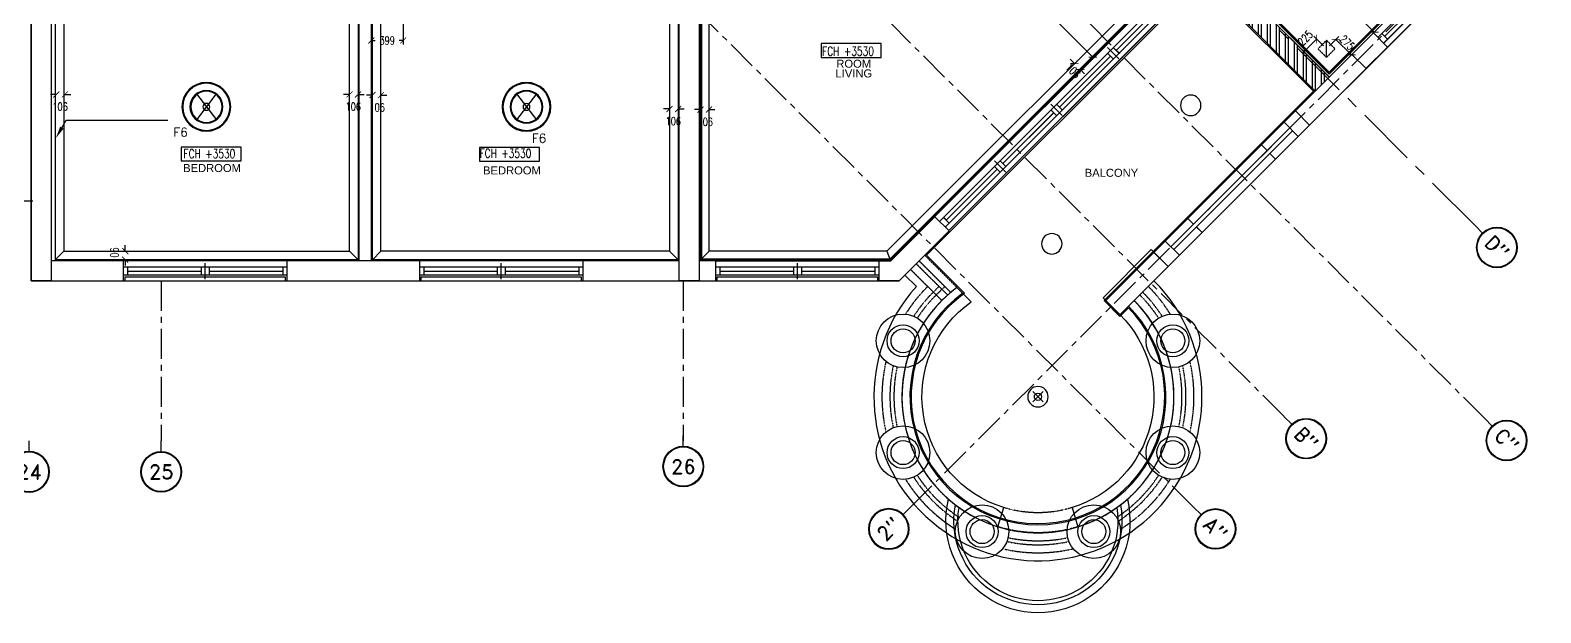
# Model space of a CAD drawing. Header units: millimetres. Extents: x 186805 to 449048, y 2167 to 51540.
# Drawn here: x 295181 to 314061, y 2234 to 9515 of the extents above; entities that cross this region are included whole.
import ezdxf
from ezdxf.enums import TextEntityAlignment as Align

# ---------------------------------------------------------------- set-up
doc = ezdxf.new("R2010")
doc.units = ezdxf.units.MM
for name, pattern in [('BC$0$XR-BAS2-BLOCK-B$1$CENTER', [2, 1.25, -0.25, 0.25, -0.25]), ('CENTER', [2, 1.25, -0.25, 0.25, -0.25]), ('HIDDEN2', [0.1875, 0.125, -0.0625]), ('TYPICAL.FLR HVAC DUCTING_xref(NID-R5-MO)$0$TYPICAL FLR.-HVAC_xref$0$HIDDEN', [0.375, 0.25, -0.125])]:
    doc.linetypes.add(name, pattern=pattern)
doc.layers.get('0').update_dxf_attribs({"linetype": 'CONTINUOUS'})
doc.layers.get('Defpoints').update_dxf_attribs({"linetype": 'CONTINUOUS'})
for name, color, linetype, lineweight in [('0-60x60-C', 3, 'CONTINUOUS', 13), ('BC$0$A-FLOREDGE', 211, 'CONTINUOUS', 5), ('wall', 4, 'CONTINUOUS', 25)]:
    doc.layers.add(name, color=color, linetype=linetype, lineweight=lineweight)
for name, color, linetype in [('0-cornice-C', 3, 'CONTINUOUS'), ('0TG-grid', 9, 'CENTER'), ('0TG-text', 4, 'CONTINUOUS'), ('5 cm Ins.plasticboard', 211, 'CONTINUOUS'), ('A-ABOV', 1, 'HIDDEN2'), ('A-ABOVE DOOR', 1, 'HIDDEN2'), ('A-BALC', 40, 'CONTINUOUS'), ('A-CONC-BLDG', 6, 'CONTINUOUS'), ('A-FLOREDGE', 211, 'CONTINUOUS'), ('A-FLORRAIL', 92, 'CONTINUOUS'), ('A-HATCH', 252, 'CONTINUOUS'), ('A-JOINT', 4, 'CONTINUOUS'), ('a-proj', 40, 'CONTINUOUS'), ('a-wall', 140, 'CONTINUOUS'), ('A-WIND', 4, 'CONTINUOUS'), ('ALAN', 6, 'CONTINUOUS'), ('BC$0$SHORE-AXE$0$A-SYMBOLS', 55, 'CONTINUOUS'), ('BC-TILES', 2, 'CONTINUOUS'), ('dimension', 7, 'CONTINUOUS'), ('E-ARMATUR', 2, 'CONTINUOUS'), ('MEP', 16, 'CONTINUOUS'), ('SHADOW LINE', 151, 'CONTINUOUS'), ('TC-FLOORING', 41, 'CONTINUOUS'), ('TEXT', 3, 'CONTINUOUS'), ('txt1', 4, 'CONTINUOUS')]:
    doc.layers.add(name, color=color, linetype=linetype)
doc.layers.add('D-ACC-150MM THICK', color=97, linetype='CONTINUOUS', true_color=0x309d2a)
doc.styles.add('BC$0$SHORE-AXE$0$ROMAND', font='ROMAND')
doc.styles.add('BW.B$0$SAS', font='sanss___.ttf')
doc.styles.add('ROMANS_075', font='romans.shx', dxfattribs={"width": 0.75})
doc.dimstyles.new('ARCH_1-50B$0', dxfattribs={"dimscale": 1000, "dimtxt": 0.11, "dimasz": 0.075, "dimexe": 0.05, "dimexo": 0.05, "dimgap": 0.055, "dimtad": 0, "dimdec": 0, "dimrnd": 1, "dimzin": 12, "dimdsep": 46, "dimtxsty": 'ROMANS_075', "dimblk1": 'ARCHTICK', "dimblk2": 'ARCHTICK', "dimsah": 1, "dimcen": 0.07, "dimclrd": 9, "dimclre": 9, "dimadec": 0, "dimazin": 0, "dimtfac": 1, "dimtdec": 0, "dimtofl": 0, "dimtmove": 0, "dimatfit": 3, "dimldrblk": 'ARCHTICK', "dimfxl": 0.05, "dimtolj": 1, "dimtzin": 12, "dimarcsym": 0})

# ---------------------------------------------------------------- blocks, each defined once
blk = doc.blocks.new('A$C7C4A1575')
at = {"layer": 'A-ABOV', "color": 8}
for radius in [1700, 1450]:
    blk.add_arc((77277, 46598), radius, 72.8954, 107.1046, dxfattribs=at)
at = {"layer": 'A-ABOVE DOOR', "color": 8, "linetype": 'Continuous'}
for p, q in [((65850, 45150), (67890, 45150)), ((69550, 45150), (71590, 45150)), ((73250, 45150), (75290, 45150)), ((67890, 44900), (65850, 44900)), ((71590, 44900), (69550, 44900)), ((73250, 44900), (75290, 44900)), ((76161, 44526), (79018, 41669)), ((78841, 41493), (75985, 44349)), ((81647, 42228), (82383, 41493)), ((81471, 42051), (82206, 41316))]:
    blk.add_line(p, q, dxfattribs=at)
at = {"layer": 'A-BALC', "color": 8}
for radius, start, end in [(1150, 346.4543, 193.5457), (1050, 349.1091, 190.8909), (1000, 350.484, 189.516)]:
    blk.add_arc((77277, 48148), radius, start, end, dxfattribs=at)
at = {"layer": 'A-CONC-BLDG', "color": 8, "ltscale": 0.5}
for points in [[(76777, 48223), (76851, 47984, 0.623799), (76444, 45411), (76265, 45232, -0.614915)], [(78479, 45396), (78904, 44972), (78692, 44759), (78091, 45361), (78303, 45573, 0.56517), (77704, 47984), (77777, 48223, -0.56517)]]:
    blk.add_lwpolyline(points, format="xyb", close=True, dxfattribs=at)
at = {"layer": 'A-CONC-BLDG', "color": 8}
for points in [[(64695, 41750), (64945, 41750), (64945, 45150), (64695, 45150)], [(72795, 41750), (73045, 41750), (73045, 45150), (72795, 45150)], [(81379, 42497), (81202, 42320), (80495, 43027), (80671, 43204)]]:
    blk.add_lwpolyline(points, close=True, dxfattribs=at)
at = {"layer": 'A-FLORRAIL', "color": 8}
for p, q in [((79045, 44830), (78868, 44653)), ((79222, 44441), (79151, 44371)), ((79328, 44547), (79257, 44477))]:
    blk.add_line(p, q, dxfattribs=at)
for points in [[(76149, 45328), (75757, 44936)], [(76185, 45293), (75792, 44901)], [(80671, 43204), (78904, 44972)], [(80495, 43027), (78727, 44795)], [(80459, 43275), (78974, 44759)], [(80424, 43239), (78939, 44724)], [(80177, 43557), (80247, 43628)], [(80070, 43451), (80141, 43522)], [(80353, 43168), (80530, 43345)]]:
    blk.add_lwpolyline(points, dxfattribs=at)
at = {"layer": 'A-JOINT', "color": 8}
blk.add_lwpolyline([(64945, 40300), (64995, 40300), (64995, 44900)], dxfattribs=at)
at = {"layer": 'a-wall', "color": 8}
for p, q in [((64945, 45150), (65850, 45150)), ((65850, 45150), (65850, 44900)), ((67890, 45150), (69550, 45150)), ((67890, 44900), (67890, 45150)), ((69550, 45150), (69550, 44900)), ((71590, 45150), (73250, 45150)), ((71590, 44900), (71590, 45150)), ((73250, 45150), (73250, 44900)), ((75543, 45150), (75290, 45150)), ((75290, 44900), (75290, 45150)), ((76167, 44526), (75543, 45150)), ((65850, 44900), (64945, 44900)), ((69550, 44900), (67890, 44900)), ((68795, 44900), (68795, 40300)), ((68945, 40300), (68945, 44900)), ((72795, 44900), (71590, 44900)), ((73250, 44900), (73045, 44900)), ((75290, 44900), (75440, 44900)), ((75440, 44900), (75990, 44349)), ((76167, 44526), (75990, 44349)), ((80742, 42780), (79328, 41365)), ((80919, 42603), (78974, 40658)), ((81647, 42228), (81377, 42498)), ((81202, 42320), (81471, 42051)), ((81471, 42051), (81647, 42228))]:
    blk.add_line(p, q, dxfattribs=at)
at = {"layer": 'A-WIND', "color": 8}
for p, q in [((66870, 45130), (66870, 44930)), ((70570, 45130), (70570, 44930)), ((74270, 45130), (74270, 44930)), ((67890, 45080), (65850, 45080)), ((67890, 44980), (65850, 44980)), ((65900, 44980), (65900, 45080)), ((65900, 45030), (66820, 45030)), ((66820, 44980), (66820, 45080)), ((66920, 44980), (66920, 45080)), ((66920, 45030), (67840, 45030)), ((67840, 44980), (67840, 45080)), ((71590, 45080), (69550, 45080)), ((71590, 44980), (69550, 44980)), ((69600, 44980), (69600, 45080)), ((69600, 45030), (70520, 45030)), ((70520, 44980), (70520, 45080)), ((70620, 44980), (70620, 45080)), ((70620, 45030), (71540, 45030)), ((71540, 44980), (71540, 45080)), ((75290, 45080), (73250, 45080)), ((75290, 44980), (73250, 44980)), ((73300, 44980), (73300, 45080)), ((73300, 45030), (74220, 45030)), ((74220, 44980), (74220, 45080)), ((74320, 44980), (74320, 45080)), ((74320, 45030), (75240, 45030)), ((75240, 44980), (75240, 45080)), ((76051, 44402), (78914, 41539)), ((76097, 44356), (76167, 44427)), ((76121, 44473), (78985, 41609)), ((76768, 43755), (76132, 44392)), ((76874, 43791), (76733, 43649)), ((76733, 43720), (76804, 43791)), ((76804, 43649), (76874, 43720)), ((77475, 43048), (76839, 43685)), ((77440, 43013), (77511, 43084)), ((77581, 43084), (77440, 42942)), ((77511, 42942), (77581, 43013)), ((78182, 42341), (77546, 42978)), ((78147, 42306), (78218, 42377)), ((78289, 42377), (78147, 42235)), ((78218, 42235), (78289, 42306)), ((78890, 41634), (78253, 42270)), ((82262, 41372), (81527, 42108)), ((81577, 42058), (81647, 42129)), ((82333, 41443), (81598, 42179)), ((81612, 42094), (81895, 41811))]:
    blk.add_line(p, q, dxfattribs=at)
at = {"layer": 'ALAN', "color": 8}
blk.add_lwpolyline([(63383, 32774), (64695, 34086), (64695, 45150), (65870, 45150), (65870, 45100), (67870, 45100), (67870, 45150), (69570, 45150), (69570, 45100), (71570, 45100), (71570, 45150), (73270, 45150), (73270, 45100), (75270, 45100), (75270, 45150), (75543, 45150), (75686, 45007), (76075, 45396, -2.414214), (78479, 45396), (83783, 40093)], format="xyb", dxfattribs=at)
at = {"layer": 'txt1', "color": 8}
for p, q in [((65078, 43236), (65132, 43142)), ((65078, 43236), (65132, 43142)), ((65132, 43142), (66401, 43142)), ((65132, 43142), (66401, 43142))]:
    blk.add_line(p, q, dxfattribs=at)
blk.add_solid([(65003, 43366), (65100, 43248), (65056, 43223)], dxfattribs=at)
blk.add_solid([(65003, 43366), (65100, 43248), (65056, 43223)], dxfattribs=at)
blk = doc.blocks.new('A$C32DD6ECA')
at = {"layer": '0-60x60-C', "color": 16, "xscale": 0.0418312498368323, "yscale": 0.0418312498368323, "zscale": 0.0418312498368323, "rotation": 180}
blk.add_blockref('A$C7C4A1575', (4397.08, 2202.64), dxfattribs=at)
blk = doc.blocks.new('TW CENTRE')
at = {"layer": 'A-FLOREDGE'}
for p, q in [((-64, 64), (64, -64)), ((64, 64), (-64, -64))]:
    blk.add_line(p, q, dxfattribs=at)
blk.add_circle((0, 0), 45, dxfattribs=at)
blk = doc.blocks.new('AP4')
at = {"layer": 'A-WIND'}
for p, q in [((-4015, -80), (35, -80)), ((-4015, -180), (35, -180)), ((-3950, -80), (-3950, -180)), ((-3050, -130), (-3950, -130)), ((-3050, -80), (-3050, -180)), ((-3000, -230), (-3000, -30)), ((-2950, -80), (-2950, -180)), ((-2050, -130), (-2950, -130)), ((-2050, -80), (-2050, -180)), ((-2000, -230), (-2000, -30)), ((-1950, -80), (-1950, -180)), ((-1050, -130), (-1950, -130)), ((-1050, -80), (-1050, -180)), ((-1000, -230), (-1000, -30)), ((-950, -80), (-950, -180)), ((-50, -130), (-950, -130)), ((-50, -80), (-50, -180))]:
    blk.add_line(p, q, dxfattribs=at)
blk = doc.blocks.new('W1')
at = {"layer": 'A-WIND'}
for p, q in [((-1000, 230), (-1000, 30)), ((-2020, 180), (20, 180)), ((-2020, 80), (20, 80)), ((-1970, 80), (-1970, 180)), ((-1050, 130), (-1970, 130)), ((-1050, 80), (-1050, 180)), ((-950, 80), (-950, 180)), ((-30, 130), (-950, 130)), ((-30, 80), (-30, 180))]:
    blk.add_line(p, q, dxfattribs=at)
blk = doc.blocks.new('W3')
at = {"layer": 'A-WIND'}
for p, q in [((-500, 230), (-500, 30)), ((-1020, 180), (20, 180)), ((-1020, 80), (20, 80)), ((-950, 80), (-950, 180)), ((-550, 130), (-950, 130)), ((-550, 80), (-550, 180)), ((-450, 80), (-450, 180)), ((-50, 130), (-450, 130)), ((-50, 80), (-50, 180))]:
    blk.add_line(p, q, dxfattribs=at)
blk = doc.blocks.new('BC$0$SHORE-AXE$0$A-SYM18')
at = {"color": 0, "linetype": 'ByBlock'}
blk.add_line((0, 266), (0, 0), dxfattribs=at)
for radius in [508, 500, 492]:
    blk.add_circle((0, 774), radius, dxfattribs=at)
at = {"color": 0, "linetype": 'ByBlock', "style": 'BC$0$SHORE-AXE$0$ROMAND'}
blk.add_attdef('AXE_NUMBER', text='', height=360, dxfattribs=at).set_placement((0, 774), align=Align.MIDDLE)
blk = doc.blocks.new('_ArchTick')
at = {"color": 0, "linetype": 'ByBlock', "const_width": 0.15}
blk.add_lwpolyline([(-0.5, -0.5), (0.5, 0.5)], dxfattribs=at)
blk = doc.blocks.new('*D85')
at = {"layer": 'Defpoints', "color": 0, "transparency": 16777216}
for p in [(-565994, -212003), (-564316, -213405), (-564454, -213543)]:
    blk.add_point(p, dxfattribs=at)
at = {"layer": 'dimension', "color": 9, "lineweight": -2, "transparency": 16777216}
for p, q in [((-565958, -211967), (-565821, -211830)), ((-565856, -211865), (-565219, -212503)), ((-564316, -213405), (-564954, -212768)), ((-564418, -213507), (-564281, -213370))]:
    blk.add_line(p, q, dxfattribs=at)
at = {"layer": 'dimension', "color": 9, "lineweight": -2, "transparency": 16777216, "xscale": 75, "yscale": 75, "zscale": 75}
for p, rotation in [((-565856, -211865), 135.0000000000303), ((-564316, -213405), 315.0000000000304)]:
    blk.add_blockref('_ArchTick', p, dxfattribs=dict(at, rotation=rotation))
at = {"layer": 'dimension', "color": 0, "transparency": 16777216, "insert": (-565086, -212635), "char_height": 100, "attachment_point": 5, "rotation": 315, "style": 'ROMANS_075'}
blk.add_mtext('\\A1;2178', dxfattribs=at)
blk = doc.blocks.new('*D185')
at = {"layer": 'Defpoints', "color": 0, "transparency": 16777216}
for p in [(-564913, -213613), (-564602, -213690), (-564719, -213808)]:
    blk.add_point(p, dxfattribs=at)
at = {"layer": 'dimension', "color": 9, "lineweight": -2, "transparency": 16777216}
for p, q in [((-564878, -213578), (-564761, -213461)), ((-564796, -213496), (-564602, -213690)), ((-564684, -213772), (-564566, -213655))]:
    blk.add_line(p, q, dxfattribs=at)
at = {"layer": 'dimension', "color": 9, "lineweight": -2, "transparency": 16777216, "xscale": 75, "yscale": 75, "zscale": 75}
for p, rotation in [((-564796, -213496), 135.0000000000043), ((-564602, -213690), 315.0000000000043)]:
    blk.add_blockref('_ArchTick', p, dxfattribs=dict(at, rotation=rotation))
at = {"layer": 'dimension', "color": 0, "transparency": 16777216, "insert": (-564655, -213536), "char_height": 100, "attachment_point": 5, "rotation": 315, "style": 'ROMANS_075'}
blk.add_mtext('\\A1;275', dxfattribs=at)
blk = doc.blocks.new('*D186')
at = {"layer": 'Defpoints', "color": 0, "transparency": 16777216}
for p in [(-565195, -213650), (-564913, -213613), (-565072, -213772)]:
    blk.add_point(p, dxfattribs=at)
at = {"layer": 'dimension', "color": 9, "lineweight": -2, "transparency": 16777216}
for p, q in [((-565036, -213491), (-565195, -213650)), ((-564949, -213578), (-565071, -213455)), ((-565108, -213737), (-565230, -213614))]:
    blk.add_line(p, q, dxfattribs=at)
at = {"layer": 'dimension', "color": 9, "lineweight": -2, "transparency": 16777216, "xscale": 75, "yscale": 75, "zscale": 75}
for p, rotation in [((-565036, -213491), 44.99999999998425), ((-565195, -213650), 224.9999999999843)]:
    blk.add_blockref('_ArchTick', p, dxfattribs=dict(at, rotation=rotation))
at = {"layer": 'dimension', "color": 0, "transparency": 16777216, "insert": (-565179, -213479), "char_height": 100, "attachment_point": 5, "rotation": 45, "style": 'ROMANS_075'}
blk.add_mtext('\\A1;225', dxfattribs=at)
blk = doc.blocks.new('f44')
at = {"layer": 'E-ARMATUR', "color": 16}
blk.add_circle((0, 0), 128, dxfattribs=at)
blk = doc.blocks.new('*D99')
at = {"layer": 'Defpoints', "color": 0, "transparency": 16777216}
for p in [(-577123, -214184), (-577123, -214184), (-577017, -214184)]:
    blk.add_point(p, dxfattribs=at)
at = {"layer": 'dimension', "color": 9, "lineweight": -2, "transparency": 16777216}
for p, q in [((-577123, -214184), (-577198, -214184)), ((-577017, -214184), (-576942, -214184))]:
    blk.add_line(p, q, dxfattribs=at)
at = {"layer": 'dimension', "color": 9, "lineweight": -2, "transparency": 16777216, "xscale": 75, "yscale": 75, "zscale": 75}
blk.add_blockref('_ArchTick', (-577123, -214184), dxfattribs=at)
at = {"layer": 'dimension', "color": 9, "lineweight": -2, "transparency": 16777216, "xscale": 75, "yscale": 75, "zscale": 75, "rotation": 180}
blk.add_blockref('_ArchTick', (-577017, -214184), dxfattribs=at)
at = {"layer": 'dimension', "color": 0, "transparency": 16777216, "insert": (-577077, -214337), "char_height": 100, "attachment_point": 5, "style": 'ROMANS_075'}
blk.add_mtext('\\A1;106', dxfattribs=at)
blk = doc.blocks.new('*D100')
at = {"layer": 'Defpoints', "color": 0, "transparency": 16777216}
for p in [(-579927, -216143), (-579927, -216143), (-579927, -216249)]:
    blk.add_point(p, dxfattribs=at)
at = {"layer": 'dimension', "color": 9, "lineweight": -2, "transparency": 16777216}
for p, q in [((-579927, -216143), (-579927, -216068)), ((-579877, -216143), (-579877, -216143)), ((-579927, -216249), (-579927, -216324)), ((-579877, -216249), (-579877, -216249))]:
    blk.add_line(p, q, dxfattribs=at)
at = {"layer": 'dimension', "color": 9, "lineweight": -2, "transparency": 16777216, "xscale": 75, "yscale": 75, "zscale": 75}
for p, rotation in [((-579927, -216143), 270), ((-579927, -216249), 90)]:
    blk.add_blockref('_ArchTick', p, dxfattribs=dict(at, rotation=rotation))
at = {"layer": 'dimension', "color": 0, "transparency": 16777216, "insert": (-580061, -216192), "char_height": 100, "attachment_point": 5, "rotation": 90, "style": 'ROMANS_075'}
blk.add_mtext('\\A1;106', dxfattribs=at)
blk = doc.blocks.new('*D101')
at = {"layer": 'Defpoints', "color": 0, "transparency": 16777216}
for p in [(-576837, -214192), (-576837, -214192), (-576731, -214192)]:
    blk.add_point(p, dxfattribs=at)
at = {"layer": 'dimension', "color": 9, "lineweight": -2, "transparency": 16777216}
for p, q in [((-576837, -214192), (-576912, -214192)), ((-576731, -214192), (-576656, -214192))]:
    blk.add_line(p, q, dxfattribs=at)
at = {"layer": 'dimension', "color": 9, "lineweight": -2, "transparency": 16777216, "xscale": 75, "yscale": 75, "zscale": 75}
blk.add_blockref('_ArchTick', (-576837, -214192), dxfattribs=at)
at = {"layer": 'dimension', "color": 9, "lineweight": -2, "transparency": 16777216, "xscale": 75, "yscale": 75, "zscale": 75, "rotation": 180}
blk.add_blockref('_ArchTick', (-576731, -214192), dxfattribs=at)
at = {"layer": 'dimension', "color": 0, "transparency": 16777216, "insert": (-576778, -214346), "char_height": 100, "attachment_point": 5, "style": 'ROMANS_075'}
blk.add_mtext('\\A1;106', dxfattribs=at)
blk = doc.blocks.new('*D103')
at = {"layer": 'Defpoints', "color": 0, "transparency": 16777216}
for p in [(-568069, -213804), (-567995, -213880), (-567989, -213874)]:
    blk.add_point(p, dxfattribs=at)
at = {"layer": 'dimension', "color": 9, "lineweight": -2, "transparency": 16777216}
for p, q in [((-568064, -213799), (-568116, -213745)), ((-568034, -213769), (-568028, -213764)), ((-567989, -213874), (-567936, -213928)), ((-567959, -213845), (-567953, -213839))]:
    blk.add_line(p, q, dxfattribs=at)
at = {"layer": 'dimension', "color": 9, "lineweight": -2, "transparency": 16777216, "xscale": 75, "yscale": 75, "zscale": 75}
for p, rotation in [((-568064, -213799), 314.6283433008058), ((-567989, -213874), 134.6283433008058)]:
    blk.add_blockref('_ArchTick', p, dxfattribs=dict(at, rotation=rotation))
at = {"layer": 'dimension', "color": 0, "transparency": 16777216, "insert": (-568081, -213889), "char_height": 100, "attachment_point": 5, "rotation": 314.6283, "style": 'ROMANS_075'}
blk.add_mtext('\\A1;106', dxfattribs=at)
blk = doc.blocks.new('*D107')
at = {"layer": 'Defpoints', "color": 0, "transparency": 16777216}
for p in [(-573123, -214366), (-573123, -214366), (-573017, -214366)]:
    blk.add_point(p, dxfattribs=at)
at = {"layer": 'dimension', "color": 9, "lineweight": -2, "transparency": 16777216}
for p, q in [((-573123, -214366), (-573198, -214366)), ((-573017, -214366), (-572942, -214366))]:
    blk.add_line(p, q, dxfattribs=at)
at = {"layer": 'dimension', "color": 9, "lineweight": -2, "transparency": 16777216, "xscale": 75, "yscale": 75, "zscale": 75}
blk.add_blockref('_ArchTick', (-573123, -214366), dxfattribs=at)
at = {"layer": 'dimension', "color": 9, "lineweight": -2, "transparency": 16777216, "xscale": 75, "yscale": 75, "zscale": 75, "rotation": 180}
blk.add_blockref('_ArchTick', (-573017, -214366), dxfattribs=at)
at = {"layer": 'dimension', "color": 0, "transparency": 16777216, "insert": (-573077, -214518), "char_height": 100, "attachment_point": 5, "style": 'ROMANS_075'}
blk.add_mtext('\\A1;106', dxfattribs=at)
blk = doc.blocks.new('*D108')
at = {"layer": 'Defpoints', "color": 0, "transparency": 16777216}
for p in [(-572737, -214374), (-572737, -214374), (-572631, -214374)]:
    blk.add_point(p, dxfattribs=at)
at = {"layer": 'dimension', "color": 9, "lineweight": -2, "transparency": 16777216}
for p, q in [((-572737, -214374), (-572812, -214374)), ((-572631, -214374), (-572556, -214374))]:
    blk.add_line(p, q, dxfattribs=at)
at = {"layer": 'dimension', "color": 9, "lineweight": -2, "transparency": 16777216, "xscale": 75, "yscale": 75, "zscale": 75}
blk.add_blockref('_ArchTick', (-572737, -214374), dxfattribs=at)
at = {"layer": 'dimension', "color": 9, "lineweight": -2, "transparency": 16777216, "xscale": 75, "yscale": 75, "zscale": 75, "rotation": 180}
blk.add_blockref('_ArchTick', (-572631, -214374), dxfattribs=at)
at = {"layer": 'dimension', "color": 0, "transparency": 16777216, "insert": (-572678, -214527), "char_height": 100, "attachment_point": 5, "style": 'ROMANS_075'}
blk.add_mtext('\\A1;106', dxfattribs=at)
blk = doc.blocks.new('*D119')
at = {"layer": 'Defpoints', "color": 0, "transparency": 16777216}
for p in [(-576852, -212568), (-576453, -212414), (-576453, -213510)]:
    blk.add_point(p, dxfattribs=at)
at = {"layer": 'dimension', "color": 9, "lineweight": -2, "transparency": 16777216}
for p, q in [((-576453, -212464), (-576453, -213560)), ((-576852, -212618), (-576852, -213560)), ((-576852, -213510), (-576802, -213510)), ((-576453, -213510), (-576503, -213510))]:
    blk.add_line(p, q, dxfattribs=at)
at = {"layer": 'dimension', "color": 9, "lineweight": -2, "transparency": 16777216, "xscale": 75, "yscale": 75, "zscale": 75, "rotation": 180}
blk.add_blockref('_ArchTick', (-576852, -213510), dxfattribs=at)
at = {"layer": 'dimension', "color": 9, "lineweight": -2, "transparency": 16777216, "xscale": 75, "yscale": 75, "zscale": 75}
blk.add_blockref('_ArchTick', (-576453, -213510), dxfattribs=at)
at = {"layer": 'dimension', "color": 0, "transparency": 16777216, "insert": (-576653, -213510), "char_height": 100, "attachment_point": 5, "style": 'ROMANS_075'}
blk.add_mtext('\\A1;399', dxfattribs=at)
blk = doc.blocks.new('*D201')
at = {"layer": 'Defpoints', "color": 0, "transparency": 16777216}
for p in [(-580787, -214184), (-580787, -214184), (-580681, -214184)]:
    blk.add_point(p, dxfattribs=at)
at = {"layer": 'dimension', "color": 9, "lineweight": -2, "transparency": 16777216}
for p, q in [((-580787, -214184), (-580862, -214184)), ((-580681, -214184), (-580606, -214184))]:
    blk.add_line(p, q, dxfattribs=at)
at = {"layer": 'dimension', "color": 9, "lineweight": -2, "transparency": 16777216, "xscale": 75, "yscale": 75, "zscale": 75}
blk.add_blockref('_ArchTick', (-580787, -214184), dxfattribs=at)
at = {"layer": 'dimension', "color": 9, "lineweight": -2, "transparency": 16777216, "xscale": 75, "yscale": 75, "zscale": 75, "rotation": 180}
blk.add_blockref('_ArchTick', (-580681, -214184), dxfattribs=at)
at = {"layer": 'dimension', "color": 0, "transparency": 16777216, "insert": (-580741, -214337), "char_height": 100, "attachment_point": 5, "style": 'ROMANS_075'}
blk.add_mtext('\\A1;106', dxfattribs=at)
blk = doc.blocks.new('F66')
at = {"layer": 'E-ARMATUR'}
h = blk.add_hatch(color=16, dxfattribs=at)
h.paths.add_polyline_path([(-295, 0, -0.414214), (0, 295), (0, 305, 0.414214), (-305, 0, 0.414214), (0, -305), (0, -295, -0.414214)])
h.paths.add_polyline_path([(-195, 0, -0.414214), (0, 195), (0, 205, 0.414214), (-205, 0, 0.414214), (0, -205), (0, -195, -0.414214)], flags=17)
h = blk.add_hatch(color=16, dxfattribs=at)
h.paths.add_polyline_path([(195, 0), (205, 0, 0.414214), (0, 205), (0, 195, -0.414214)], flags=17)
h.paths.add_polyline_path([(295, 0), (305, 0, 0.414214), (0, 305), (0, 295, -0.414214)])
h = blk.add_hatch(color=16, dxfattribs=at)
h.paths.add_polyline_path([(205, 0), (195, 0, -0.414214), (0, -195), (0, -205, 0.414214)])
h.paths.add_polyline_path([(305, 0), (295, 0, -0.414214), (0, -295), (0, -305, 0.414214)])
at = {"layer": 'E-ARMATUR', "color": 16}
for p, q in [((124, -163), (-125, 162)), ((-125, -162), (125, 162))]:
    blk.add_line(p, q, dxfattribs=at)
for radius in [305, 295, 205, 195, 43.2]:
    blk.add_circle((0, 0), radius, dxfattribs=at)
blk = doc.blocks.new('*D237')
at = {"layer": '0TG-text', "color": 9, "lineweight": -2, "transparency": 16777216}
for p, q in [((-570500, -212080), (-569950, -211530)), ((-569986, -211566), (-569052, -212499)), ((-567833, -213719), (-568766, -212785)), ((-568347, -214233), (-567798, -213683))]:
    blk.add_line(p, q, dxfattribs=at)
at = {"layer": 'Defpoints', "color": 0, "transparency": 16777216}
for p in [(-570535, -212116), (-567833, -213719), (-568383, -214268)]:
    blk.add_point(p, dxfattribs=at)
at = {"layer": '0TG-text', "color": 9, "lineweight": -2, "transparency": 16777216, "xscale": 75, "yscale": 75, "zscale": 75}
for p, rotation in [((-569986, -211566), 134.9999999999996), ((-567833, -213719), 314.9999999999996)]:
    blk.add_blockref('_ArchTick', p, dxfattribs=dict(at, rotation=rotation))
at = {"layer": '0TG-text', "color": 0, "transparency": 16777216, "insert": (-568909, -212642), "char_height": 110, "attachment_point": 5, "rotation": 315, "style": 'ROMANS_075'}
blk.add_mtext('\\A1;3044', dxfattribs=at)
blk = doc.blocks.new('A$C35C014DB')
h = blk.add_hatch()
h.set_pattern_fill('ANSI32', color=8, scale=300, angle=45, style=0)
h.set_pattern_definition([(270, (-1113830.39, -68292.97), (-112.5, -2e-14), []), (270, (-1113792.89, -68330.47), (-112.5, -2e-14), [])])
h.paths.add_polyline_path([(16842.4, 6045.2), (16807.1, 6009.8), (14844.9, 7972), (14880.2, 8007.4)])
h.paths.add_polyline_path([(14947.4, 6978.5), (14770.6, 7155.3), (15074.7, 7459.4), (14703.4, 7830.6), (14844.9, 7972), (16807.1, 6009.8), (16665.7, 5868.4), (15251.4, 7282.6)])
at = {"color": 9}
for points in [[(8983.6, 7278.4), (8983.6, 3762.9), (11357, 3762.9), (15053.5, 7459.4)], [(3203.6, 7582.9), (3383.6, 7582.9), (3383.6, 8332.9), (4703.6, 8332.9), (4703.6, 3762.9), (918.6, 3762.9), (918.6, 3762.9)], [(8424.5, 7582.9), (8703.6, 7303.9), (8703.6, 3762.9), (4883.6, 3762.9), (4883.6, 8332.9), (6053.6, 8332.9), (6053.6, 7582.9), (6233.6, 7582.9), (6233.6, 7582.9)]]:
    blk.add_lwpolyline(points, dxfattribs=at)
at = {"layer": '0-cornice-C', "color": 1}
for p, q in [((1024.6, 3868.9), (918.6, 3762.9)), ((4597.6, 3868.9), (4703.6, 3762.9)), ((4989.6, 3868.9), (4883.6, 3762.9)), ((8597.6, 3868.9), (8703.6, 3762.9)), ((9089.6, 3868.9), (8983.6, 3762.9)), ((11310.9, 3868.9), (11354.8, 3762.9))]:
    blk.add_line(p, q, dxfattribs=at)
for points in [[(7899, 8512.9), (10874.5, 11488.5), (14903.5, 7459.4), (11310.9, 3868.9), (9089.6, 3868.9), (9089.6, 7322.3)], [(1024.6, 3868.9), (4597.6, 3868.9), (4597.6, 7476.9), (1024.6, 7476.9)], [(8597.6, 7260), (8597.6, 3868.9), (4989.6, 3868.9), (4989.6, 7476.9), (8380.6, 7476.9)]]:
    blk.add_lwpolyline(points, close=True, dxfattribs=at)
at = {"layer": '0TG-grid', "linetype": 'BC$0$XR-BAS2-BLOCK-B$1$CENTER', "ltscale": 600}
blk.add_line((18663.2, 4189), (9081.9, 13770.3), dxfattribs=at)
at = {"layer": '0TG-grid', "linetype": 'BC$0$XR-BAS2-BLOCK-B$1$CENTER', "ltscale": 300}
for p, q in [((16276.8, 1802.5), (5599.4, 12479.8)), ((18784.4, 1777.5), (8107.1, 12454.8)), ((15145.4, 671.1), (4468.1, 11348.5)), ((11609.8, 671.1), (22039.7, 11101)), ((2243.6, 3497.9), (2243.6, 1497.9)), ((8768.6, 3497.9), (8768.6, 1497.9))]:
    blk.add_line(p, q, dxfattribs=at)
at = {"layer": '5 cm Ins.plasticboard'}
blk.add_lwpolyline([(868.6, 8347.9), (918.6, 8347.9), (918.6, 3747.9)], dxfattribs=at)
at = {"layer": 'A-ABOV'}
for p, q in [((12188.6, 3415.8), (11786.6, 3817.8)), ((11822, 3428.9), (11609.8, 3641)), ((11965.3, 3426.9), (11680.6, 3711.7)), ((12038.5, 3424.4), (11715.9, 3747.1))]:
    blk.add_line(p, q, dxfattribs=at)
for points in [[(11546.3, 1018.1, 0.1143732), (12168.9, 395.4)], [(12760.5, 150.4, 0.1143732), (13641.1, 150.4)]]:
    blk.add_lwpolyline(points, format="xyb", dxfattribs=at)
for radius, start, end in [(1950, 135, 148.0495), (1850, 131.90142, 147.06873), (1800, 130.21981, 146.92443), (1700, 126.54348, 147.37674), (1950, 31.9505, 45), (1700, 32.62326, 45), (1800, 33.07557, 45), (1850, 32.93127, 45), (1950, 166.9505, 193.0495), (1950, 346.9505, 13.0495), (1850, 167.93127, 192.06873), (1800, 168.07557, 191.92443), (1700, 167.62326, 192.37674), (1700, 347.62326, 12.37674), (1800, 348.07557, 11.92443), (1850, 347.93127, 12.06873), (1700, 212.62326, 237.37674), (1700, 302.62326, 327.37674), (1950, 211.9505, 238.0495), (1850, 212.93127, 237.06873), (1800, 213.07557, 236.92443), (1800, 303.07557, 326.92443), (1850, 302.93127, 327.06873), (1950, 301.9505, 328.0495), (1700, 257.62326, 282.37674), (1850, 257.93127, 282.06873), (1800, 258.07557, 281.92443), (1950, 256.9505, 283.0495)]:
    blk.add_arc((13200.8, 2050), radius, start, end, dxfattribs=at)
at = {"layer": 'A-ABOVE DOOR', "linetype": 'Continuous'}
for p, q in [((17394, 6596.7), (18129.4, 7332.1)), ((14764.8, 7155.3), (11908.1, 4298.6)), ((17570.8, 6419.9), (18306.1, 7155.3)), ((12084.8, 4121.8), (14941.6, 6978.5)), ((3813.6, 3747.9), (1773.6, 3747.9)), ((7513.6, 3747.9), (5473.6, 3747.9)), ((9173.6, 3747.9), (11213.6, 3747.9)), ((1773.6, 3497.9), (3813.6, 3497.9)), ((5473.6, 3497.9), (7513.6, 3497.9)), ((9173.6, 3497.9), (11213.6, 3497.9))]:
    blk.add_line(p, q, dxfattribs=at)
at = {"layer": 'A-CONC-BLDG'}
for points in [[(618.6, 6897.9), (868.6, 6897.9), (868.6, 3497.9), (618.6, 3497.9)], [(8718.6, 6897.9), (8968.6, 6897.9), (8968.6, 3497.9), (8718.6, 3497.9)], [(17302.1, 6151.2), (17125.3, 6328), (16418.2, 5620.9), (16594.9, 5444.1)], [(14827.2, 3676.3), (14650.4, 3853.1), (14049.4, 3252.1), (14226.1, 3075.3)]]:
    blk.add_lwpolyline(points, close=True, dxfattribs=at)
for centre in [(11514.8, 2748.4), (14886.9, 2748.4), (11514.8, 1351.6), (14886.9, 1351.6), (12502.4, 363.9), (13899.2, 363.9)]:
    blk.add_circle(centre, 150, dxfattribs=at)
at = {"layer": 'A-FLORRAIL'}
for p, q in [((15145.4, 4206.7), (15074.7, 4277.4)), ((15251.4, 4100.6), (15180.7, 4171.3)), ((14968.6, 3817.8), (14791.8, 3994.5))]:
    blk.add_line(p, q, dxfattribs=at)
for points in [[(16418.2, 5620.9), (14650.4, 3853.1)], [(16276.8, 5479.5), (16453.5, 5302.7)], [(16594.9, 5444.1), (14827.2, 3676.3)], [(16347.5, 5408.8), (14862.5, 3923.8)], [(16382.8, 5373.4), (14897.9, 3888.5)], [(15993.9, 5196.6), (16064.6, 5125.9)], [(16100, 5090.6), (16170.7, 5019.8)]]:
    blk.add_lwpolyline(points, dxfattribs=at)
at = {"layer": 'A-HATCH'}
blk.add_line((618.6, 3497.9), (868.6, 3497.9), dxfattribs=at)
at = {"layer": 'a-proj'}
blk.add_line((11682.3, 3427.1), (11539.1, 3570.3), dxfattribs=at)
for centre, radius in [((11514.8, 2748.4), 335), ((14886.9, 2748.4), 335), ((11514.8, 2748.4), 200), ((14886.9, 2748.4), 200), ((11514.8, 1351.6), 335), ((11514.8, 1351.6), 200), ((14886.9, 1351.6), 335), ((14886.9, 1351.6), 200), ((12502.4, 363.9), 335), ((13899.2, 363.9), 335), ((12502.4, 363.9), 200), ((13899.2, 363.9), 200)]:
    blk.add_circle(centre, radius, dxfattribs=at)
for radius, start in [(2050, 137.79603), (1600, 126.0107)]:
    blk.add_arc((13200.8, 2050), radius, start, 45, dxfattribs=at)
at = {"layer": 'BC$0$A-FLOREDGE'}
for p, q in [((16418.2, 5620.9), (16276.8, 5479.5)), ((16276.8, 5479.5), (16453.5, 5302.7))]:
    blk.add_line(p, q, dxfattribs=at)
at = {"layer": 'BC-TILES', "color": 71}
blk.add_lwpolyline([(16842.4, 6081.9), (18149.2, 7388.7), (16876.4, 8661.4), (17371.4, 9156.4), (15055.8, 11471.9), (14774.3, 11471.9), (13997.2, 10694.9), (14669, 10023.2), (14561.5, 9915.7), (13889.7, 10587.4), (13254.8, 9952.4), (14562, 8645.2), (14703.4, 8786.6), (15199.8, 8290.2), (14917, 8007.4)], close=True, dxfattribs=at)
at = {"layer": 'BC-TILES'}
blk.add_lwpolyline([(16842.4, 6087.6), (18143.5, 7388.7), (16870.7, 8661.4), (17365.7, 9156.4), (15054.2, 11467.9), (14775.9, 11467.9), (14002.9, 10694.9), (14674.7, 10023.2), (14561.5, 9910), (13889.7, 10581.8), (13260.4, 9952.4), (14562, 8650.8), (14703.4, 8792.3), (15205.5, 8290.2), (14922.6, 8007.4)], close=True, dxfattribs=at)
at = {"layer": 'D-ACC-150MM THICK'}
blk.add_line((4868.6, 3747.9), (4718.6, 3747.9), dxfattribs=at)
at = {"layer": 'MEP', "linetype": 'TYPICAL.FLR HVAC DUCTING_xref(NID-R5-MO)$0$TYPICAL FLR.-HVAC_xref$0$HIDDEN', "ltscale": 0.5}
blk.add_line((16807.1, 6292.6), (16807.1, 6504.8), dxfattribs=at)
blk.add_lwpolyline([(16807.1, 6504.8), (16701, 6398.7), (16807.1, 6292.6), (16913.1, 6398.7)], close=True, dxfattribs=at)
at = {"layer": 'SHADOW LINE'}
blk.add_lwpolyline([(8995.6, 7283.4), (8995.6, 3774.9), (11352.1, 3774.9), (15036.5, 7459.4)], dxfattribs=at)
blk.add_lwpolyline([(16842.4, 6104.5), (18126.5, 7388.7), (16853.8, 8661.4), (17348.7, 9156.4), (15049.2, 11455.9), (14780.9, 11455.9), (14019.9, 10694.9), (14691.6, 10023.2), (14561.5, 9893), (13889.7, 10564.8), (13277.4, 9952.4), (14562, 8667.8), (14703.4, 8809.2), (15222.5, 8290.2), (14939.6, 8007.4)], close=True, dxfattribs=at)
at = {"layer": 'TC-FLOORING', "color": 254, "ltscale": 0.24}
for p in [(11807.8, 3817.8), (16644.4, 5868.4)]:
    blk.add_line(p, (15251.4, 7261.4), dxfattribs=at)
for points in [[(16644.4, 5868.4), (14028.2, 3252.1), (14226.1, 3054.1), (14332.2, 3160.1)], [(12283.2, 3342.4), (11807.8, 3817.8)]]:
    blk.add_lwpolyline(points, dxfattribs=at)
blk.add_arc((13200.8, 2050), 1585, 125.37538, 44.45776, dxfattribs=at)
at = {"layer": 'TEXT', "color": 4}
for points in [[(10490.8, 6291.2), (11243.3, 6291.2), (11243.3, 6462.9), (10490.8, 6462.9)], [(2491.5, 4996.5), (3244, 4996.5), (3244, 5168.3), (2491.5, 5168.3)], [(6219.4, 4993.9), (6971.9, 4993.9), (6971.9, 5165.7), (6219.4, 5165.7)]]:
    blk.add_lwpolyline(points, close=True, dxfattribs=at)
at = {"layer": 'wall'}
for p, q in [((4718.6, 3747.9), (4718.6, 8347.9)), ((4868.6, 8347.9), (4868.6, 3747.9)), ((16842.4, 6045.2), (14880.2, 8007.4)), ((16665.7, 5868.4), (15251.4, 7282.6)), ((17125.3, 6328), (17394, 6596.7)), ((17570.8, 6419.9), (17300.4, 6149.6)), ((17394, 6596.7), (17570.8, 6419.9)), ((11363.3, 3747.9), (11913.9, 4298.6)), ((12090.7, 4121.8), (11913.9, 4298.6)), ((12090.7, 4121.8), (11466.8, 3497.9)), ((1773.6, 3747.9), (868.6, 3747.9)), ((1773.6, 3497.9), (1773.6, 3747.9)), ((5473.6, 3747.9), (3813.6, 3747.9)), ((3813.6, 3747.9), (3813.6, 3497.9)), ((5473.6, 3497.9), (5473.6, 3747.9)), ((8718.6, 3747.9), (7513.6, 3747.9)), ((7513.6, 3747.9), (7513.6, 3497.9)), ((9173.6, 3747.9), (8968.6, 3747.9)), ((9173.6, 3497.9), (9173.6, 3747.9)), ((11213.6, 3747.9), (11363.3, 3747.9)), ((11213.6, 3747.9), (11213.6, 3497.9)), ((868.6, 3497.9), (1773.6, 3497.9)), ((3813.6, 3497.9), (5473.6, 3497.9)), ((7513.6, 3497.9), (9173.6, 3497.9)), ((11466.8, 3497.9), (11213.6, 3497.9))]:
    blk.add_line(p, q, dxfattribs=at)
at = {"layer": 'A-CONC-BLDG', "rotation": 225.0000000000737}
blk.add_blockref('W3', (17408.1, 6610.8), dxfattribs=at)
at = {"layer": 'A-FLOREDGE', "rotation": 180}
blk.add_blockref('TW CENTRE', (13200.8, 2050), dxfattribs=at)
at = {"layer": 'A-WIND'}
for name, p, rotation in [('AP4', (14756.5, 7141.2), 45.00000000007369), ('W1', (1793.6, 3747.9), 180), ('W1', (5493.6, 3747.9), 180), ('W1', (9193.6, 3747.9), 180)]:
    blk.add_blockref(name, p, dxfattribs=dict(at, rotation=rotation))
at = {"layer": 'BC$0$SHORE-AXE$0$A-SYMBOLS'}
ref = blk.add_blockref('BC$0$SHORE-AXE$0$A-SYM18', (640.7, 4498), dxfattribs=dict(at, xscale=-0.5, yscale=0.5, zscale=0.5, rotation=90))
ref.add_attrib('AXE_NUMBER', 'G', dxfattribs={"layer": '0', "color": 3, "linetype": 'ByBlock', "height": 180, "style": 'BC$0$SHORE-AXE$0$ROMAND'}).set_placement((253.9, 4498), align=Align.MIDDLE)
ref = blk.add_blockref('BC$0$SHORE-AXE$0$A-SYM18', (18663.2, 4189), dxfattribs=dict(at, xscale=0.5000000000039431, yscale=0.5000000000039431, zscale=0.5000000000039431, rotation=224.9999999999998))
ref.add_attrib('AXE_NUMBER', 'D"', dxfattribs={"layer": '0', "color": 3, "linetype": 'ByBlock', "height": 180, "rotation": 315, "style": 'BC$0$SHORE-AXE$0$ROMAND'}).set_placement((18936.7, 3915.5), align=Align.MIDDLE)
ref = blk.add_blockref('BC$0$SHORE-AXE$0$A-SYM18', (16279.5, 1799.7), dxfattribs=dict(at, xscale=0.5000000000039431, yscale=0.5000000000039431, zscale=0.5000000000039431, rotation=224.9999999999998))
ref.add_attrib('AXE_NUMBER', 'B"', dxfattribs={"layer": '0', "color": 3, "linetype": 'ByBlock', "height": 180, "rotation": 315, "style": 'BC$0$SHORE-AXE$0$ROMAND'}).set_placement((16553, 1526.2), align=Align.MIDDLE)
ref = blk.add_blockref('BC$0$SHORE-AXE$0$A-SYM18', (18784.4, 1777.5), dxfattribs=dict(at, xscale=0.5000000000039431, yscale=0.5000000000039431, zscale=0.5000000000039431, rotation=224.9999999999998))
ref.add_attrib('AXE_NUMBER', 'C"', dxfattribs={"layer": '0', "color": 3, "linetype": 'ByBlock', "height": 180, "rotation": 315, "style": 'BC$0$SHORE-AXE$0$ROMAND'}).set_placement((19057.9, 1504), align=Align.MIDDLE)
ref = blk.add_blockref('BC$0$SHORE-AXE$0$A-SYM18', (8768.6, 1564.4), dxfattribs=dict(at, xscale=0.5, yscale=0.5, zscale=0.5, rotation=180))
ref.add_attrib('AXE_NUMBER', '26', dxfattribs={"layer": '0', "color": 3, "linetype": 'ByBlock', "height": 180, "style": 'BC$0$SHORE-AXE$0$ROMAND'}).set_placement((8768.6, 1177.6), align=Align.MIDDLE)
ref = blk.add_blockref('BC$0$SHORE-AXE$0$A-SYM18', (593.6, 1497.9), dxfattribs=dict(at, xscale=-0.5, yscale=0.5, zscale=0.5, rotation=180))
ref.add_attrib('AXE_NUMBER', '24', dxfattribs={"layer": '0', "color": 3, "linetype": 'ByBlock', "height": 180, "style": 'BC$0$SHORE-AXE$0$ROMAND'}).set_placement((593.6, 1111.2), align=Align.MIDDLE)
ref = blk.add_blockref('BC$0$SHORE-AXE$0$A-SYM18', (2243.6, 1497.9), dxfattribs=dict(at, xscale=0.5, yscale=0.5, zscale=0.5, rotation=180))
ref.add_attrib('AXE_NUMBER', '25', dxfattribs={"layer": '0', "color": 3, "linetype": 'ByBlock', "height": 180, "style": 'BC$0$SHORE-AXE$0$ROMAND'}).set_placement((2243.6, 1111.2), align=Align.MIDDLE)
ref = blk.add_blockref('BC$0$SHORE-AXE$0$A-SYM18', (11609.8, 671.1), dxfattribs=dict(at, xscale=-0.5000000000039431, yscale=0.5, zscale=0.5, rotation=134.9999999999999))
ref.add_attrib('AXE_NUMBER', '2"', dxfattribs={"layer": '0', "color": 3, "linetype": 'ByBlock', "height": 180, "rotation": 45, "style": 'BC$0$SHORE-AXE$0$ROMAND'}).set_placement((11336.4, 397.7), align=Align.MIDDLE)
ref = blk.add_blockref('BC$0$SHORE-AXE$0$A-SYM18', (15145.4, 671.1), dxfattribs=dict(at, xscale=0.5000000000039431, yscale=0.5000000000039431, zscale=0.5000000000039431, rotation=224.9999999999998))
ref.add_attrib('AXE_NUMBER', 'A"', dxfattribs={"layer": '0', "color": 3, "linetype": 'ByBlock', "height": 180, "rotation": 315, "style": 'BC$0$SHORE-AXE$0$ROMAND'}).set_placement((15418.9, 397.7), align=Align.MIDDLE)
at = {"layer": 'E-ARMATUR', "xscale": -1, "rotation": 180}
for p in [(2808.1, 5672.9), (6808.6, 5672.5)]:
    blk.add_blockref('F66', p, dxfattribs=at)
at = {"layer": 'MEP', "xscale": -1, "rotation": 180}
for p in [(15110, 5691.4), (13374, 3961.4), (13200.8, 2050)]:
    blk.add_blockref('f44', p, dxfattribs=at)
at = {"layer": '0TG-text', "style": 'BW.B$0$SAS'}
for s, p in [('ROOM', (10898.3, 6162)), ('LIVING', (10899.6, 6040.4)), ('BEDROOM', (2878.5, 4858)), ('BEDROOM', (6626.9, 4828.4))]:
    blk.add_text(s, height=100, dxfattribs=at).set_placement(p, align=Align.CENTER)
blk.add_text('BALCONY', height=100, dxfattribs=at).set_placement((13785.7, 4798.6))
at = {"layer": 'TEXT', "color": 2, "linetype": 'Continuous', "style": 'ROMANS_075'}
for p in [(2395.5, 5300.4), (6875.7, 5224.9)]:
    blk.add_text('F6', height=110, dxfattribs=at).set_placement(p)
at = {"layer": 'TEXT', "color": 2, "linetype": 'Continuous', "char_height": 110, "attachment_point": 4, "style": 'ROMANS_075'}
for insert in [(10503.3, 6367.3), (2522.1, 5087.1), (6222.4, 5092)]:
    blk.add_mtext('FCH +3530', dxfattribs=dict(at, insert=insert))
at = {"layer": '0TG-text', "color": 2}
dim = blk.add_aligned_dim(p1=(11185, 7896.3), p2=(13337.7, 5743.6), distance=777.6, dimstyle='ARCH_1-50B$0', dxfattribs=at)
dim.commit()
dim.dimension.update_dxf_attribs({"geometry": '*D237', "text_midpoint": (12811.2, 7369.8), "insert": (581720.5, 220012)})
at = {"layer": 'dimension'}
dim = blk.add_aligned_dim(p1=(15726.7, 8009.4), p2=(17266.7, 6469.4), distance=194.3, dimstyle='ARCH_1-50B$0', override={"dimtxt": 0.1, "dimtmove": 2}, dxfattribs=at)
dim.commit()
dim.dimension.update_dxf_attribs({"geometry": '*D85', "text_midpoint": (16634.1, 7376.8), "insert": (581720.5, 220012)})
for base, p1, p2, angle, picture, middle, dimtype in [((5267.9, 6501.8), (4868.6, 7444), (5267.9, 7597.9), 180, '*D119', (5067.9, 6501.8), 128), ((16525.4, 6362.2), (16807.1, 6398.7), (16648, 6239.6), 225, '*D186', (16541.1, 6533), 129), ((17118.8, 6321.6), (16807.1, 6398.7), (17001.5, 6204.3), 315, '*D185', (17065.3, 6476.1), 129), ((13731.4, 6137.7), (13651.1, 6207.8), (13725.8, 6132.2), 314.62834, '*D103', (13639.2, 6122.7), 129), ((933.6, 5827.9), (1039.6, 5827.9), (933.6, 5827.9), 180, '*D201', (979.9, 5675.1), 128), ((4597.6, 5827.9), (4703.6, 5827.9), (4597.6, 5827.9), 180, '*D99', (4643.9, 5675.1), 128), ((8597.6, 5646.5), (8703.6, 5646.5), (8597.6, 5646.5), 180, '*D107', (8643.9, 5493.6), 128), ((1793.3, 3868.9), (1793.3, 3762.9), (1793.3, 3868.9), 270, '*D100', (1659.9, 3819.6), 128)]:
    dim = blk.add_linear_dim(base=base, p1=p1, p2=p2, angle=angle, dimstyle='ARCH_1-50B$0', override={"dimtxt": 0.1, "dimtmove": 2}, dxfattribs=at)
    dim.commit()
    dim.dimension.update_dxf_attribs({"geometry": picture, "text_midpoint": middle, "dimtype": dimtype, "insert": (581720.5, 220012)})
for base, p1, p2, picture, middle in [((4883.6, 5819.9), (4989.6, 5819.9), (4883.6, 5819.9), '*D101', (4942.1, 5666)), ((8983.6, 5638.4), (9089.6, 5638.4), (8983.6, 5638.4), '*D108', (9042.1, 5484.6))]:
    dim = blk.add_linear_dim(base=base, p1=p1, p2=p2, dimstyle='ARCH_1-50B$0', override={"dimtxt": 0.1, "dimtmove": 2}, dxfattribs=at)
    dim.commit()
    dim.dimension.update_dxf_attribs({"geometry": picture, "text_midpoint": middle, "dimtype": 128, "insert": (581720.5, 220012)})

msp = doc.modelspace()

# ---------------------------------------------------------------- block references
at = {"linetype": 'ByBlock'}
msp.add_blockref('A$C35C014DB', (294575.3, 2884.3), dxfattribs=at)
at = {"layer": '0-60x60-C', "color": 16, "xscale": -23.90557308239969, "yscale": 23.90557308239969, "zscale": 23.90557308239969}
msp.add_blockref('A$C32DD6ECA', (335613.6, -1123), dxfattribs=at)

doc.saveas('drawing.dxf')
